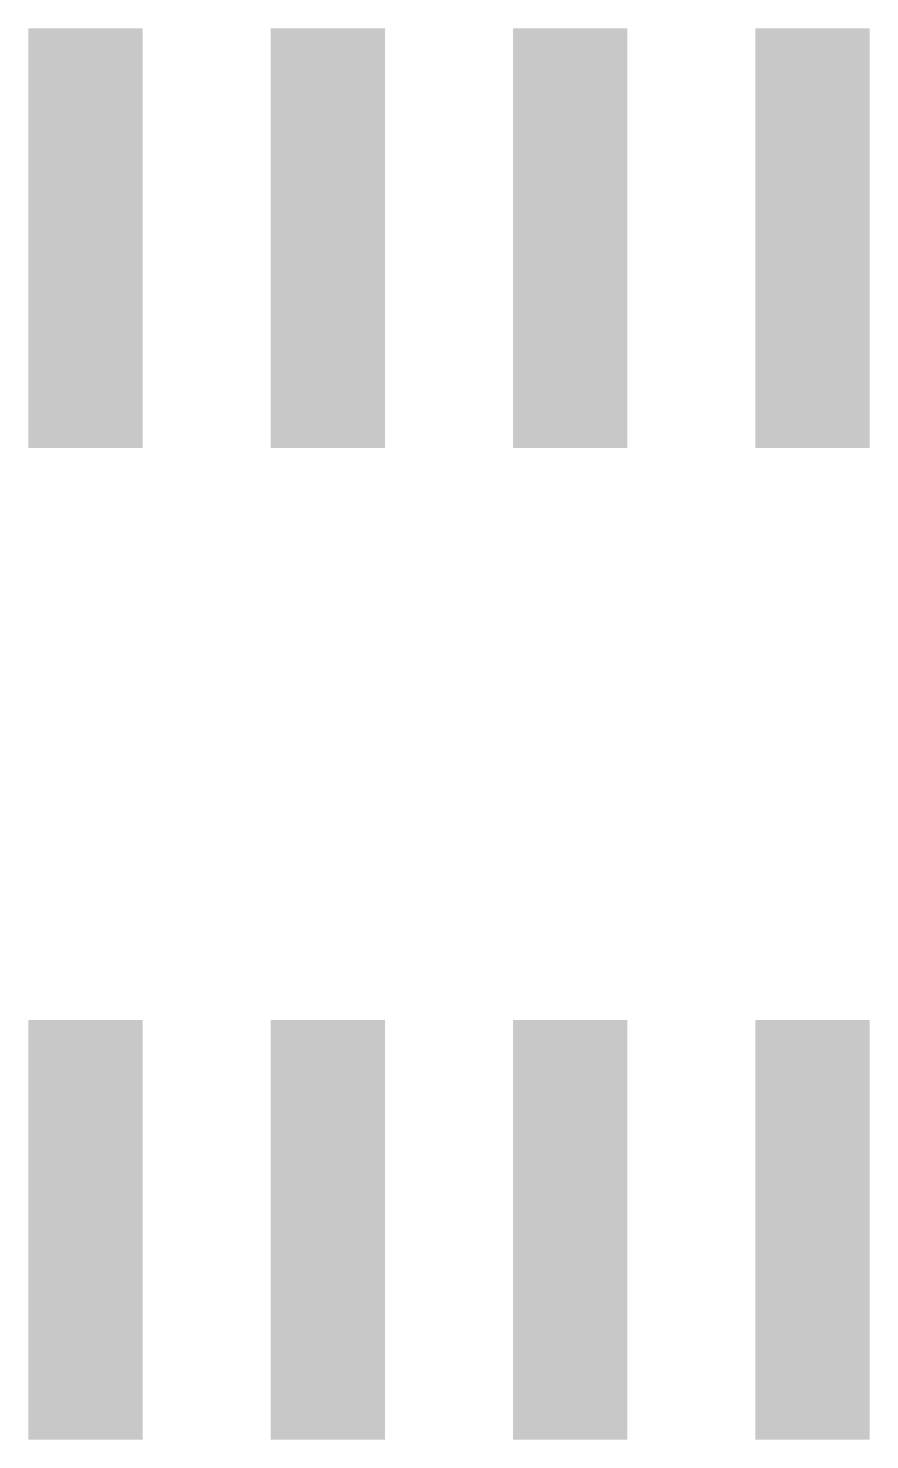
# Model space of a CAD drawing. Extents: x 13.5 to 46.8, y 7.2 to 75.8.
# Drawn here: x 13.54 to 17.95, y 7.22 to 14.62 of the extents above.
import ezdxf

# ---------------------------------------------------------------- set-up
doc = ezdxf.new("R2010")
doc.units = 0
doc.layers.add('31', color=253, linetype='CONTINUOUS')

# ---------------------------------------------------------------- blocks, each defined once
blk = doc.blocks.new('RECT')
blk.add_solid([(-0.5, -0.5), (0.5, -0.5), (-0.5, 0.5), (0.5, 0.5)])

msp = doc.modelspace()

# ---------------------------------------------------------------- block references
at = {"layer": '31', "xscale": 0.6, "yscale": 2.2, "rotation": 180}
for p in [(13.843, 13.522), (15.113, 13.522), (16.383, 13.522), (17.653, 13.522), (13.843, 8.322), (15.113, 8.322), (16.383, 8.322), (17.653, 8.322)]:
    msp.add_blockref('RECT', p, dxfattribs=at)

doc.saveas('drawing.dxf')
